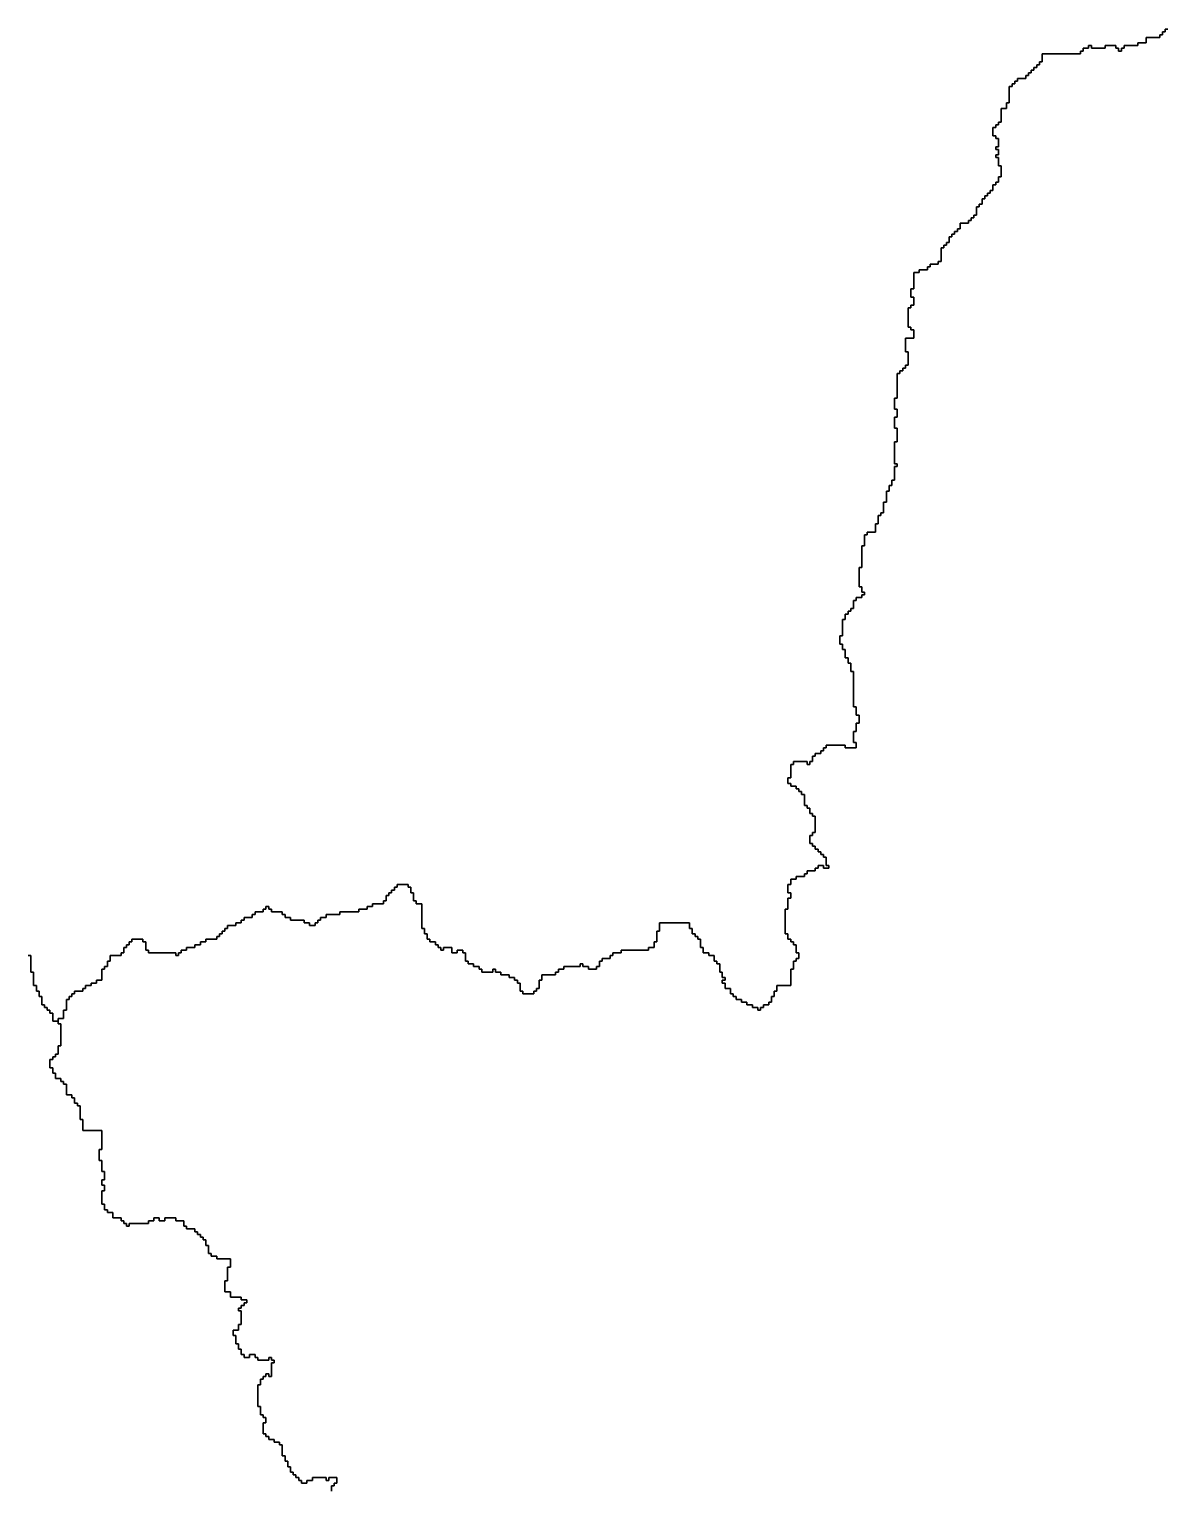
# Model space of a CAD drawing. Header units: inches. Extents: x -98695 to 376223, y 1122520 to 1501782.
# Drawn here: x -63456 to -50605, y 1395203 to 1411678 of the extents above; entities that cross this region are included whole.
import ezdxf

# ---------------------------------------------------------------- set-up
doc = ezdxf.new("R2010")
doc.units = ezdxf.units.IN
doc.header["$MEASUREMENT"] = 0
doc.layers.add('subs1', color=7, linetype='Continuous', true_color=0xc8dcf7)

msp = doc.modelspace()

# ---------------------------------------------------------------- linework, layer by layer
at = {"layer": 'subs1'}
msp.add_lwpolyline([(-63468, 1401221), (-63437, 1401221), (-63437, 1401036), (-63406, 1401036), (-63406, 1400882), (-63375, 1400882), (-63375, 1400820), (-63344, 1400820), (-63344, 1400758), (-63314, 1400758), (-63314, 1400666), (-63283, 1400666), (-63283, 1400635), (-63252, 1400635), (-63252, 1400604), (-63221, 1400604), (-63221, 1400573), (-63190, 1400573), (-63190, 1400481), (-63128, 1400481), (-63128, 1400450), (-63098, 1400450), (-63098, 1400203), (-63128, 1400203), (-63128, 1400110), (-63159, 1400110), (-63159, 1400079), (-63190, 1400079), (-63190, 1400049), (-63221, 1400049), (-63221, 1399956), (-63190, 1399956), (-63190, 1399894), (-63159, 1399894), (-63159, 1399833), (-63098, 1399833), (-63098, 1399802), (-63067, 1399802), (-63067, 1399771), (-63036, 1399771), (-63036, 1399648), (-62974, 1399648), (-62974, 1399617), (-62943, 1399617), (-62943, 1399555), (-62912, 1399555), (-62912, 1399524), (-62882, 1399524), (-62882, 1399370), (-62851, 1399370), (-62851, 1399247), (-62635, 1399247), (-62635, 1399031), (-62666, 1399031), (-62666, 1398907), (-62635, 1398907), (-62635, 1398784), (-62604, 1398784), (-62604, 1398691), (-62635, 1398691), (-62635, 1398630), (-62604, 1398630), (-62604, 1398568), (-62635, 1398568), (-62635, 1398414), (-62604, 1398414), (-62604, 1398352), (-62573, 1398352), (-62573, 1398321), (-62511, 1398321), (-62511, 1398260), (-62419, 1398260), (-62419, 1398229), (-62388, 1398229), (-62388, 1398198), (-62357, 1398198), (-62357, 1398167), (-62326, 1398167), (-62326, 1398198), (-62110, 1398198), (-62110, 1398229), (-62049, 1398229), (-62049, 1398260), (-61987, 1398260), (-61987, 1398229), (-61925, 1398229), (-61925, 1398260), (-61802, 1398260), (-61802, 1398229), (-61709, 1398229), (-61709, 1398167), (-61679, 1398167), (-61679, 1398136), (-61586, 1398136), (-61586, 1398105), (-61555, 1398105), (-61555, 1398074), (-61524, 1398074), (-61524, 1398044), (-61494, 1398044), (-61494, 1398013), (-61463, 1398013), (-61463, 1397951), (-61432, 1397951), (-61432, 1397859), (-61401, 1397859), (-61401, 1397828), (-61339, 1397828), (-61339, 1397797), (-61185, 1397797), (-61185, 1397704), (-61216, 1397704), (-61216, 1397550), (-61247, 1397550), (-61247, 1397427), (-61185, 1397427), (-61185, 1397365), (-61062, 1397365), (-61062, 1397334), (-61000, 1397334), (-61000, 1397303), (-61031, 1397303), (-61031, 1397272), (-61062, 1397272), (-61062, 1397242), (-61093, 1397242), (-61093, 1397211), (-61062, 1397211), (-61062, 1397057), (-61093, 1397057), (-61093, 1396995), (-61154, 1396995), (-61154, 1396933), (-61123, 1396933), (-61123, 1396841), (-61093, 1396841), (-61093, 1396779), (-61062, 1396779), (-61062, 1396717), (-61031, 1396717), (-61031, 1396686), (-60969, 1396686), (-60969, 1396717), (-60907, 1396717), (-60907, 1396686), (-60877, 1396686), (-60877, 1396655), (-60753, 1396655), (-60753, 1396686), (-60722, 1396686), (-60722, 1396655), (-60692, 1396655), (-60692, 1396625), (-60722, 1396625), (-60722, 1396470), (-60753, 1396470), (-60753, 1396501), (-60784, 1396501), (-60784, 1396470), (-60815, 1396470), (-60815, 1396440), (-60846, 1396440), (-60846, 1396378), (-60877, 1396378), (-60877, 1396131), (-60846, 1396131), (-60846, 1396039), (-60815, 1396039), (-60815, 1396008), (-60784, 1396008), (-60784, 1395946), (-60815, 1395946), (-60815, 1395823), (-60784, 1395823), (-60784, 1395792), (-60753, 1395792), (-60753, 1395761), (-60692, 1395761), (-60692, 1395730), (-60630, 1395730), (-60630, 1395699), (-60599, 1395699), (-60599, 1395576), (-60568, 1395576), (-60568, 1395514), (-60537, 1395514), (-60537, 1395452), (-60506, 1395452), (-60506, 1395391), (-60476, 1395391), (-60476, 1395360), (-60445, 1395360), (-60445, 1395329), (-60414, 1395329), (-60414, 1395298), (-60383, 1395298), (-60383, 1395267), (-60321, 1395267), (-60321, 1395298), (-60260, 1395298), (-60260, 1395329), (-60105, 1395329), (-60105, 1395298), (-60075, 1395298), (-60075, 1395329), (-59982, 1395329), (-59982, 1395267), (-60013, 1395267), (-60013, 1395237), (-60044, 1395237), (-60044, 1395175)], dxfattribs=at)
for points in [[(-50605, 1411678, 0), (-50635, 1411678, 0), (-50635, 1411647, 0), (-50666, 1411647, 0), (-50666, 1411616, 0), (-50697, 1411616, 0), (-50697, 1411585, 0), (-50851, 1411585, 0), (-50851, 1411524, 0), (-50944, 1411524, 0), (-50944, 1411493, 0), (-51098, 1411493, 0), (-51098, 1411462, 0), (-51129, 1411462, 0), (-51129, 1411431, 0), (-51160, 1411431, 0), (-51160, 1411462, 0), (-51191, 1411462, 0), (-51191, 1411493, 0), (-51314, 1411493, 0), (-51314, 1411462, 0), (-51468, 1411462, 0), (-51468, 1411493, 0), (-51499, 1411493, 0), (-51499, 1411462, 0), (-51561, 1411462, 0), (-51561, 1411431, 0), (-51592, 1411431, 0), (-51592, 1411400, 0), (-52024, 1411400, 0), (-52024, 1411308, 0), (-52054, 1411308, 0), (-52054, 1411277, 0), (-52085, 1411277, 0), (-52085, 1411246, 0), (-52116, 1411246, 0), (-52116, 1411215, 0), (-52147, 1411215, 0), (-52147, 1411184, 0), (-52178, 1411184, 0), (-52178, 1411154, 0), (-52209, 1411154, 0), (-52209, 1411123, 0), (-52301, 1411123, 0), (-52301, 1411092, 0), (-52332, 1411092, 0), (-52332, 1411061, 0), (-52363, 1411061, 0), (-52363, 1411030, 0), (-52394, 1411030, 0), (-52394, 1410845, 0), (-52425, 1410845, 0), (-52425, 1410783, 0), (-52486, 1410783, 0), (-52486, 1410629, 0), (-52517, 1410629, 0), (-52517, 1410598, 0), (-52548, 1410598, 0), (-52548, 1410567, 0), (-52579, 1410567, 0), (-52579, 1410475, 0), (-52548, 1410475, 0), (-52548, 1410444, 0), (-52517, 1410444, 0), (-52517, 1410351, 0), (-52548, 1410351, 0), (-52548, 1410321, 0), (-52517, 1410321, 0), (-52517, 1410259, 0), (-52548, 1410259, 0), (-52548, 1410228, 0), (-52517, 1410228, 0), (-52517, 1410136, 0), (-52486, 1410136, 0), (-52486, 1410012, 0), (-52517, 1410012, 0), (-52517, 1409950, 0), (-52548, 1409950, 0), (-52548, 1409920, 0), (-52579, 1409920, 0), (-52579, 1409858, 0), (-52610, 1409858, 0), (-52610, 1409827, 0), (-52640, 1409827, 0), (-52640, 1409796, 0), (-52671, 1409796, 0), (-52671, 1409765, 0), (-52702, 1409765, 0), (-52702, 1409704, 0), (-52733, 1409704, 0), (-52733, 1409673, 0), (-52764, 1409673, 0), (-52764, 1409580, 0), (-52795, 1409580, 0), (-52795, 1409549, 0), (-52826, 1409549, 0), (-52826, 1409519, 0), (-52856, 1409519, 0), (-52856, 1409488, 0), (-52949, 1409488, 0), (-52949, 1409426, 0), (-52980, 1409426, 0), (-52980, 1409395, 0), (-53011, 1409395, 0), (-53011, 1409364, 0), (-53042, 1409364, 0), (-53042, 1409334, 0), (-53072, 1409334, 0), (-53072, 1409272, 0), (-53103, 1409272, 0), (-53103, 1409241, 0), (-53134, 1409241, 0), (-53134, 1409210, 0), (-53165, 1409210, 0), (-53165, 1409056, 0), (-53196, 1409056, 0), (-53196, 1409025, 0), (-53288, 1409025, 0), (-53288, 1408994, 0), (-53319, 1408994, 0), (-53319, 1408963, 0), (-53412, 1408963, 0), (-53412, 1408933, 0), (-53473, 1408933, 0), (-53473, 1408747, 0), (-53504, 1408747, 0), (-53504, 1408655, 0), (-53473, 1408655, 0), (-53473, 1408562, 0), (-53504, 1408562, 0), (-53504, 1408532, 0), (-53535, 1408532, 0), (-53535, 1408316, 0), (-53504, 1408316, 0), (-53504, 1408285, 0), (-53473, 1408285, 0), (-53473, 1408192, 0), (-53566, 1408192, 0), (-53566, 1408038, 0), (-53535, 1408038, 0), (-53535, 1407884, 0), (-53566, 1407884, 0), (-53566, 1407853, 0), (-53597, 1407853, 0), (-53597, 1407822, 0), (-53628, 1407822, 0), (-53628, 1407791, 0), (-53658, 1407791, 0), (-53658, 1407514, 0), (-53689, 1407514, 0), (-53689, 1407390, 0), (-53658, 1407390, 0), (-53658, 1407298, 0), (-53689, 1407298, 0), (-53689, 1407174, 0), (-53658, 1407174, 0), (-53658, 1407020, 0), (-53689, 1407020, 0), (-53689, 1406773, 0), (-53658, 1406773, 0), (-53658, 1406742, 0), (-53689, 1406742, 0), (-53689, 1406588, 0), (-53720, 1406588, 0), (-53720, 1406526, 0), (-53751, 1406526, 0), (-53751, 1406465, 0), (-53782, 1406465, 0), (-53782, 1406341, 0), (-53813, 1406341, 0), (-53813, 1406218, 0), (-53844, 1406218, 0), (-53844, 1406187, 0), (-53874, 1406187, 0), (-53874, 1406095, 0), (-53905, 1406095, 0), (-53905, 1406002, 0), (-53998, 1406002, 0), (-53998, 1405971, 0), (-54029, 1405971, 0), (-54029, 1405848, 0), (-54059, 1405848, 0), (-54059, 1405601, 0), (-54090, 1405601, 0), (-54090, 1405385, 0), (-54059, 1405385, 0), (-54059, 1405323, 0), (-54029, 1405323, 0), (-54029, 1405293, 0), (-54059, 1405293, 0), (-54059, 1405262, 0), (-54121, 1405262, 0), (-54121, 1405231, 0), (-54152, 1405231, 0), (-54152, 1405138, 0), (-54183, 1405138, 0), (-54183, 1405108, 0), (-54214, 1405108, 0), (-54214, 1405077, 0), (-54245, 1405077, 0), (-54245, 1405015, 0), (-54275, 1405015, 0), (-54275, 1404830, 0), (-54306, 1404830, 0), (-54306, 1404737, 0), (-54275, 1404737, 0), (-54275, 1404676, 0), (-54245, 1404676, 0), (-54245, 1404583, 0), (-54214, 1404583, 0), (-54214, 1404521, 0), (-54183, 1404521, 0), (-54183, 1404429, 0), (-54152, 1404429, 0), (-54152, 1404028, 0), (-54121, 1404028, 0), (-54121, 1403935, 0), (-54090, 1403935, 0), (-54090, 1403843, 0), (-54121, 1403843, 0), (-54121, 1403750, 0), (-54152, 1403750, 0), (-54152, 1403627, 0), (-54121, 1403627, 0), (-54121, 1403565, 0), (-54245, 1403565, 0), (-54245, 1403596, 0), (-54460, 1403596, 0), (-54460, 1403565, 0), (-54491, 1403565, 0), (-54491, 1403534, 0), (-54522, 1403534, 0), (-54522, 1403503, 0), (-54584, 1403503, 0), (-54584, 1403473, 0), (-54615, 1403473, 0), (-54615, 1403411, 0), (-54646, 1403411, 0), (-54646, 1403380, 0), (-54676, 1403380, 0), (-54676, 1403411, 0), (-54831, 1403411, 0), (-54831, 1403380, 0), (-54861, 1403380, 0), (-54861, 1403226, 0), (-54892, 1403226, 0), (-54892, 1403164, 0), (-54861, 1403164, 0), (-54861, 1403133, 0), (-54800, 1403133, 0), (-54800, 1403102, 0), (-54769, 1403102, 0), (-54769, 1403072, 0), (-54738, 1403072, 0), (-54738, 1403041, 0), (-54707, 1403041, 0), (-54707, 1402917, 0), (-54676, 1402917, 0), (-54676, 1402887, 0), (-54646, 1402887, 0), (-54646, 1402825, 0), (-54615, 1402825, 0), (-54615, 1402794, 0), (-54584, 1402794, 0), (-54584, 1402609, 0), (-54615, 1402609, 0), (-54615, 1402578, 0), (-54646, 1402578, 0), (-54646, 1402486, 0), (-54615, 1402486, 0), (-54615, 1402455, 0), (-54584, 1402455, 0), (-54584, 1402424, 0), (-54553, 1402424, 0), (-54553, 1402393, 0), (-54522, 1402393, 0), (-54522, 1402362, 0), (-54491, 1402362, 0), (-54491, 1402331, 0), (-54460, 1402331, 0), (-54460, 1402239, 0), (-54430, 1402239, 0), (-54430, 1402208, 0), (-54491, 1402208, 0), (-54491, 1402239, 0), (-54553, 1402239, 0), (-54553, 1402208, 0), (-54584, 1402208, 0), (-54584, 1402177, 0), (-54676, 1402177, 0), (-54676, 1402146, 0), (-54707, 1402146, 0), (-54707, 1402115, 0), (-54800, 1402115, 0), (-54800, 1402085, 0), (-54861, 1402085, 0), (-54861, 1402023, 0), (-54892, 1402023, 0), (-54892, 1401930, 0), (-54861, 1401930, 0), (-54861, 1401869, 0), (-54892, 1401869, 0), (-54892, 1401745, 0), (-54923, 1401745, 0), (-54923, 1401468, 0), (-54892, 1401468, 0), (-54892, 1401406, 0), (-54861, 1401406, 0), (-54861, 1401375, 0), (-54831, 1401375, 0), (-54831, 1401344, 0), (-54800, 1401344, 0), (-54800, 1401252, 0), (-54769, 1401252, 0), (-54769, 1401190, 0), (-54800, 1401190, 0), (-54800, 1401159, 0), (-54831, 1401159, 0), (-54831, 1401067, 0), (-54861, 1401067, 0), (-54861, 1400882, 0), (-55016, 1400882, 0), (-55016, 1400820, 0), (-55047, 1400820, 0), (-55047, 1400758, 0), (-55077, 1400758, 0), (-55077, 1400696, 0), (-55108, 1400696, 0), (-55108, 1400666, 0), (-55170, 1400666, 0), (-55170, 1400635, 0), (-55201, 1400635, 0), (-55201, 1400604, 0), (-55232, 1400604, 0), (-55232, 1400635, 0), (-55293, 1400635, 0), (-55293, 1400666, 0), (-55355, 1400666, 0), (-55355, 1400696, 0), (-55417, 1400696, 0), (-55417, 1400727, 0), (-55478, 1400727, 0), (-55478, 1400758, 0), (-55509, 1400758, 0), (-55509, 1400789, 0), (-55540, 1400789, 0), (-55540, 1400851, 0), (-55602, 1400851, 0), (-55602, 1400912, 0), (-55633, 1400912, 0), (-55633, 1400943, 0), (-55602, 1400943, 0), (-55602, 1400974, 0), (-55633, 1400974, 0), (-55633, 1401036, 0), (-55663, 1401036, 0), (-55663, 1401128, 0), (-55694, 1401128, 0), (-55694, 1401159, 0), (-55725, 1401159, 0), (-55725, 1401221, 0), (-55787, 1401221, 0), (-55787, 1401252, 0), (-55849, 1401252, 0), (-55849, 1401313, 0), (-55879, 1401313, 0), (-55879, 1401406, 0), (-55910, 1401406, 0), (-55910, 1401437, 0), (-55941, 1401437, 0), (-55941, 1401468, 0), (-55972, 1401468, 0), (-55972, 1401529, 0), (-56003, 1401529, 0), (-56003, 1401591, 0), (-56342, 1401591, 0), (-56342, 1401498, 0), (-56373, 1401498, 0), (-56373, 1401375, 0), (-56404, 1401375, 0), (-56404, 1401313, 0), (-56466, 1401313, 0), (-56466, 1401283, 0), (-56774, 1401283, 0), (-56774, 1401252, 0), (-56867, 1401252, 0), (-56867, 1401221, 0), (-56897, 1401221, 0), (-56897, 1401190, 0), (-56990, 1401190, 0), (-56990, 1401159, 0), (-57021, 1401159, 0), (-57021, 1401097, 0), (-57052, 1401097, 0), (-57052, 1401067, 0), (-57144, 1401067, 0), (-57144, 1401097, 0), (-57206, 1401097, 0), (-57206, 1401128, 0), (-57237, 1401128, 0), (-57237, 1401097, 0), (-57422, 1401097, 0), (-57422, 1401067, 0), (-57483, 1401067, 0), (-57483, 1401036, 0), (-57514, 1401036, 0), (-57514, 1401005, 0), (-57669, 1401005, 0), (-57669, 1400943, 0), (-57699, 1400943, 0), (-57699, 1400851, 0), (-57730, 1400851, 0), (-57730, 1400820, 0), (-57761, 1400820, 0), (-57761, 1400789, 0), (-57884, 1400789, 0), (-57884, 1400820, 0), (-57915, 1400820, 0), (-57915, 1400912, 0), (-57946, 1400912, 0), (-57946, 1400943, 0), (-57977, 1400943, 0), (-57977, 1400974, 0), (-58039, 1400974, 0), (-58039, 1401005, 0), (-58131, 1401005, 0), (-58131, 1401036, 0), (-58193, 1401036, 0), (-58193, 1401067, 0), (-58224, 1401067, 0), (-58224, 1401036, 0), (-58347, 1401036, 0), (-58347, 1401067, 0), (-58378, 1401067, 0), (-58378, 1401097, 0), (-58440, 1401097, 0), (-58440, 1401128, 0), (-58501, 1401128, 0), (-58501, 1401159, 0), (-58532, 1401159, 0), (-58532, 1401252, 0), (-58563, 1401252, 0), (-58563, 1401283, 0), (-58625, 1401283, 0), (-58625, 1401252, 0), (-58686, 1401252, 0), (-58686, 1401313, 0), (-58779, 1401313, 0), (-58779, 1401283, 0), (-58810, 1401283, 0), (-58810, 1401313, 0), (-58841, 1401313, 0), (-58841, 1401344, 0), (-58872, 1401344, 0), (-58872, 1401375, 0), (-58933, 1401375, 0), (-58933, 1401406, 0), (-58964, 1401406, 0), (-58964, 1401468, 0), (-58995, 1401468, 0), (-58995, 1401529, 0), (-59026, 1401529, 0), (-59026, 1401807, 0), (-59087, 1401807, 0), (-59087, 1401838, 0), (-59118, 1401838, 0), (-59118, 1401930, 0), (-59149, 1401930, 0), (-59149, 1401992, 0), (-59180, 1401992, 0), (-59180, 1402023, 0), (-59303, 1402023, 0), (-59303, 1401992, 0), (-59334, 1401992, 0), (-59334, 1401961, 0), (-59365, 1401961, 0), (-59365, 1401930, 0), (-59396, 1401930, 0), (-59396, 1401899, 0), (-59427, 1401899, 0), (-59427, 1401838, 0), (-59458, 1401838, 0), (-59458, 1401807, 0), (-59581, 1401807, 0), (-59581, 1401776, 0), (-59643, 1401776, 0), (-59643, 1401745, 0), (-59735, 1401745, 0), (-59735, 1401714, 0), (-59951, 1401714, 0), (-59951, 1401684, 0), (-60105, 1401684, 0), (-60105, 1401653, 0), (-60167, 1401653, 0), (-60167, 1401622, 0), (-60198, 1401622, 0), (-60198, 1401591, 0), (-60229, 1401591, 0), (-60229, 1401560, 0), (-60291, 1401560, 0), (-60291, 1401591, 0), (-60352, 1401591, 0), (-60352, 1401622, 0), (-60506, 1401622, 0), (-60506, 1401653, 0), (-60568, 1401653, 0), (-60568, 1401684, 0), (-60599, 1401684, 0), (-60599, 1401714, 0), (-60722, 1401714, 0), (-60722, 1401745, 0), (-60753, 1401745, 0), (-60753, 1401776, 0), (-60784, 1401776, 0), (-60784, 1401745, 0), (-60815, 1401745, 0), (-60815, 1401714, 0), (-60907, 1401714, 0), (-60907, 1401684, 0), (-60938, 1401684, 0), (-60938, 1401653, 0), (-61031, 1401653, 0), (-61031, 1401622, 0), (-61062, 1401622, 0), (-61062, 1401591, 0), (-61123, 1401591, 0), (-61123, 1401560, 0), (-61216, 1401560, 0), (-61216, 1401529, 0), (-61247, 1401529, 0), (-61247, 1401498, 0), (-61278, 1401498, 0), (-61278, 1401468, 0), (-61308, 1401468, 0), (-61308, 1401437, 0), (-61339, 1401437, 0), (-61339, 1401406, 0), (-61463, 1401406, 0), (-61463, 1401375, 0), (-61524, 1401375, 0), (-61524, 1401344, 0), (-61586, 1401344, 0), (-61586, 1401313, 0), (-61679, 1401313, 0), (-61679, 1401283, 0), (-61740, 1401283, 0), (-61740, 1401252, 0), (-61771, 1401252, 0), (-61771, 1401221, 0), (-61802, 1401221, 0), (-61802, 1401252, 0), (-62110, 1401252, 0), (-62110, 1401283, 0), (-62141, 1401283, 0), (-62141, 1401375, 0), (-62172, 1401375, 0), (-62172, 1401406, 0), (-62296, 1401406, 0), (-62296, 1401375, 0), (-62326, 1401375, 0), (-62326, 1401344, 0), (-62357, 1401344, 0), (-62357, 1401313, 0), (-62388, 1401313, 0), (-62388, 1401252, 0), (-62419, 1401252, 0), (-62419, 1401221, 0), (-62542, 1401221, 0), (-62542, 1401159, 0), (-62573, 1401159, 0), (-62573, 1401097, 0), (-62604, 1401097, 0), (-62604, 1401067, 0), (-62635, 1401067, 0), (-62635, 1400943, 0), (-62697, 1400943, 0), (-62697, 1400912, 0), (-62758, 1400912, 0), (-62758, 1400882, 0), (-62820, 1400882, 0), (-62820, 1400851, 0), (-62851, 1400851, 0), (-62851, 1400820, 0), (-62943, 1400820, 0), (-62943, 1400789, 0), (-62974, 1400789, 0), (-62974, 1400758, 0), (-63005, 1400758, 0), (-63005, 1400727, 0), (-63036, 1400727, 0), (-63036, 1400604, 0), (-63067, 1400604, 0), (-63067, 1400511, 0), (-63128, 1400511, 0), (-63128, 1400481, 0), (-63190, 1400481, 0), (-63190, 1400573, 0), (-63221, 1400573, 0), (-63221, 1400604, 0), (-63252, 1400604, 0), (-63252, 1400635, 0), (-63283, 1400635, 0), (-63283, 1400666, 0), (-63314, 1400666, 0), (-63314, 1400758, 0), (-63344, 1400758, 0), (-63344, 1400820, 0), (-63375, 1400820, 0), (-63375, 1400882, 0), (-63406, 1400882, 0), (-63406, 1401036, 0), (-63437, 1401036, 0), (-63437, 1401221, 0), (-63468, 1401221, 0)], [(-60044, 1395175, 0), (-60044, 1395237, 0), (-60013, 1395237, 0), (-60013, 1395267, 0), (-59982, 1395267, 0), (-59982, 1395329, 0), (-60075, 1395329, 0), (-60075, 1395298, 0), (-60105, 1395298, 0), (-60105, 1395329, 0), (-60260, 1395329, 0), (-60260, 1395298, 0), (-60321, 1395298, 0), (-60321, 1395267, 0), (-60383, 1395267, 0), (-60383, 1395298, 0), (-60414, 1395298, 0), (-60414, 1395329, 0), (-60445, 1395329, 0), (-60445, 1395360, 0), (-60476, 1395360, 0), (-60476, 1395391, 0), (-60506, 1395391, 0), (-60506, 1395452, 0), (-60537, 1395452, 0), (-60537, 1395514, 0), (-60568, 1395514, 0), (-60568, 1395576, 0), (-60599, 1395576, 0), (-60599, 1395699, 0), (-60630, 1395699, 0), (-60630, 1395730, 0), (-60692, 1395730, 0), (-60692, 1395761, 0), (-60753, 1395761, 0), (-60753, 1395792, 0), (-60784, 1395792, 0), (-60784, 1395823, 0), (-60815, 1395823, 0), (-60815, 1395946, 0), (-60784, 1395946, 0), (-60784, 1396008, 0), (-60815, 1396008, 0), (-60815, 1396039, 0), (-60846, 1396039, 0), (-60846, 1396131, 0), (-60877, 1396131, 0), (-60877, 1396378, 0), (-60846, 1396378, 0), (-60846, 1396440, 0), (-60815, 1396440, 0), (-60815, 1396470, 0), (-60784, 1396470, 0), (-60784, 1396501, 0), (-60753, 1396501, 0), (-60753, 1396470, 0), (-60722, 1396470, 0), (-60722, 1396625, 0), (-60692, 1396625, 0), (-60692, 1396655, 0), (-60722, 1396655, 0), (-60722, 1396686, 0), (-60753, 1396686, 0), (-60753, 1396655, 0), (-60877, 1396655, 0), (-60877, 1396686, 0), (-60907, 1396686, 0), (-60907, 1396717, 0), (-60969, 1396717, 0), (-60969, 1396686, 0), (-61031, 1396686, 0), (-61031, 1396717, 0), (-61062, 1396717, 0), (-61062, 1396779, 0), (-61093, 1396779, 0), (-61093, 1396841, 0), (-61123, 1396841, 0), (-61123, 1396933, 0), (-61154, 1396933, 0), (-61154, 1396995, 0), (-61093, 1396995, 0), (-61093, 1397057, 0), (-61062, 1397057, 0), (-61062, 1397211, 0), (-61093, 1397211, 0), (-61093, 1397242, 0), (-61062, 1397242, 0), (-61062, 1397272, 0), (-61031, 1397272, 0), (-61031, 1397303, 0), (-61000, 1397303, 0), (-61000, 1397334, 0), (-61062, 1397334, 0), (-61062, 1397365, 0), (-61185, 1397365, 0), (-61185, 1397427, 0), (-61247, 1397427, 0), (-61247, 1397550, 0), (-61216, 1397550, 0), (-61216, 1397704, 0), (-61185, 1397704, 0), (-61185, 1397797, 0), (-61339, 1397797, 0), (-61339, 1397828, 0), (-61401, 1397828, 0), (-61401, 1397859, 0), (-61432, 1397859, 0), (-61432, 1397951, 0), (-61463, 1397951, 0), (-61463, 1398013, 0), (-61494, 1398013, 0), (-61494, 1398044, 0), (-61524, 1398044, 0), (-61524, 1398074, 0), (-61555, 1398074, 0), (-61555, 1398105, 0), (-61586, 1398105, 0), (-61586, 1398136, 0), (-61679, 1398136, 0), (-61679, 1398167, 0), (-61709, 1398167, 0), (-61709, 1398229, 0), (-61802, 1398229, 0), (-61802, 1398260, 0), (-61925, 1398260, 0), (-61925, 1398229, 0), (-61987, 1398229, 0), (-61987, 1398260, 0), (-62049, 1398260, 0), (-62049, 1398229, 0), (-62110, 1398229, 0), (-62110, 1398198, 0), (-62326, 1398198, 0), (-62326, 1398167, 0), (-62357, 1398167, 0), (-62357, 1398198, 0), (-62388, 1398198, 0), (-62388, 1398229, 0), (-62419, 1398229, 0), (-62419, 1398260, 0), (-62511, 1398260, 0), (-62511, 1398321, 0), (-62573, 1398321, 0), (-62573, 1398352, 0), (-62604, 1398352, 0), (-62604, 1398414, 0), (-62635, 1398414, 0), (-62635, 1398568, 0), (-62604, 1398568, 0), (-62604, 1398630, 0), (-62635, 1398630, 0), (-62635, 1398691, 0), (-62604, 1398691, 0), (-62604, 1398784, 0), (-62635, 1398784, 0), (-62635, 1398907, 0), (-62666, 1398907, 0), (-62666, 1399031, 0), (-62635, 1399031, 0), (-62635, 1399247, 0), (-62851, 1399247, 0), (-62851, 1399370, 0), (-62882, 1399370, 0), (-62882, 1399524, 0), (-62912, 1399524, 0), (-62912, 1399555, 0), (-62943, 1399555, 0), (-62943, 1399617, 0), (-62974, 1399617, 0), (-62974, 1399648, 0), (-63036, 1399648, 0), (-63036, 1399771, 0), (-63067, 1399771, 0), (-63067, 1399802, 0), (-63098, 1399802, 0), (-63098, 1399833, 0), (-63159, 1399833, 0), (-63159, 1399894, 0), (-63190, 1399894, 0), (-63190, 1399956, 0), (-63221, 1399956, 0), (-63221, 1400049, 0), (-63190, 1400049, 0), (-63190, 1400079, 0), (-63159, 1400079, 0), (-63159, 1400110, 0), (-63128, 1400110, 0), (-63128, 1400203, 0), (-63098, 1400203, 0), (-63098, 1400450, 0), (-63128, 1400450, 0), (-63128, 1400481, 0), (-63128, 1400511, 0), (-63067, 1400511, 0), (-63067, 1400604, 0), (-63036, 1400604, 0), (-63036, 1400727, 0), (-63005, 1400727, 0), (-63005, 1400758, 0), (-62974, 1400758, 0), (-62974, 1400789, 0), (-62943, 1400789, 0), (-62943, 1400820, 0), (-62851, 1400820, 0), (-62851, 1400851, 0), (-62820, 1400851, 0), (-62820, 1400882, 0), (-62758, 1400882, 0), (-62758, 1400912, 0), (-62697, 1400912, 0), (-62697, 1400943, 0), (-62635, 1400943, 0), (-62635, 1401067, 0), (-62604, 1401067, 0), (-62604, 1401097, 0), (-62573, 1401097, 0), (-62573, 1401159, 0), (-62542, 1401159, 0), (-62542, 1401221, 0), (-62419, 1401221, 0), (-62419, 1401252, 0), (-62388, 1401252, 0), (-62388, 1401313, 0), (-62357, 1401313, 0), (-62357, 1401344, 0), (-62326, 1401344, 0), (-62326, 1401375, 0), (-62296, 1401375, 0), (-62296, 1401406, 0), (-62172, 1401406, 0), (-62172, 1401375, 0), (-62141, 1401375, 0), (-62141, 1401283, 0), (-62110, 1401283, 0), (-62110, 1401252, 0), (-61802, 1401252, 0), (-61802, 1401221, 0), (-61771, 1401221, 0), (-61771, 1401252, 0), (-61740, 1401252, 0), (-61740, 1401283, 0), (-61679, 1401283, 0), (-61679, 1401313, 0), (-61586, 1401313, 0), (-61586, 1401344, 0), (-61524, 1401344, 0), (-61524, 1401375, 0), (-61463, 1401375, 0), (-61463, 1401406, 0), (-61339, 1401406, 0), (-61339, 1401437, 0), (-61308, 1401437, 0), (-61308, 1401468, 0), (-61278, 1401468, 0), (-61278, 1401498, 0), (-61247, 1401498, 0), (-61247, 1401529, 0), (-61216, 1401529, 0), (-61216, 1401560, 0), (-61123, 1401560, 0), (-61123, 1401591, 0), (-61062, 1401591, 0), (-61062, 1401622, 0), (-61031, 1401622, 0), (-61031, 1401653, 0), (-60938, 1401653, 0), (-60938, 1401684, 0), (-60907, 1401684, 0), (-60907, 1401714, 0), (-60815, 1401714, 0), (-60815, 1401745, 0), (-60784, 1401745, 0), (-60784, 1401776, 0), (-60753, 1401776, 0), (-60753, 1401745, 0), (-60722, 1401745, 0), (-60722, 1401714, 0), (-60599, 1401714, 0), (-60599, 1401684, 0), (-60568, 1401684, 0), (-60568, 1401653, 0), (-60506, 1401653, 0), (-60506, 1401622, 0), (-60352, 1401622, 0), (-60352, 1401591, 0), (-60291, 1401591, 0), (-60291, 1401560, 0), (-60229, 1401560, 0), (-60229, 1401591, 0), (-60198, 1401591, 0), (-60198, 1401622, 0), (-60167, 1401622, 0), (-60167, 1401653, 0), (-60105, 1401653, 0), (-60105, 1401684, 0), (-59951, 1401684, 0), (-59951, 1401714, 0), (-59735, 1401714, 0), (-59735, 1401745, 0), (-59643, 1401745, 0), (-59643, 1401776, 0), (-59581, 1401776, 0), (-59581, 1401807, 0), (-59458, 1401807, 0), (-59458, 1401838, 0), (-59427, 1401838, 0), (-59427, 1401899, 0), (-59396, 1401899, 0), (-59396, 1401930, 0), (-59365, 1401930, 0), (-59365, 1401961, 0), (-59334, 1401961, 0), (-59334, 1401992, 0), (-59303, 1401992, 0), (-59303, 1402023, 0), (-59180, 1402023, 0), (-59180, 1401992, 0), (-59149, 1401992, 0), (-59149, 1401930, 0), (-59118, 1401930, 0), (-59118, 1401838, 0), (-59087, 1401838, 0), (-59087, 1401807, 0), (-59026, 1401807, 0), (-59026, 1401529, 0), (-58995, 1401529, 0), (-58995, 1401468, 0), (-58964, 1401468, 0), (-58964, 1401406, 0), (-58933, 1401406, 0), (-58933, 1401375, 0), (-58872, 1401375, 0), (-58872, 1401344, 0), (-58841, 1401344, 0), (-58841, 1401313, 0), (-58810, 1401313, 0), (-58810, 1401283, 0), (-58779, 1401283, 0), (-58779, 1401313, 0), (-58686, 1401313, 0), (-58686, 1401252, 0), (-58625, 1401252, 0), (-58625, 1401283, 0), (-58563, 1401283, 0), (-58563, 1401252, 0), (-58532, 1401252, 0), (-58532, 1401159, 0), (-58501, 1401159, 0), (-58501, 1401128, 0), (-58440, 1401128, 0), (-58440, 1401097, 0), (-58378, 1401097, 0), (-58378, 1401067, 0), (-58347, 1401067, 0), (-58347, 1401036, 0), (-58224, 1401036, 0), (-58224, 1401067, 0), (-58193, 1401067, 0), (-58193, 1401036, 0), (-58131, 1401036, 0), (-58131, 1401005, 0), (-58039, 1401005, 0), (-58039, 1400974, 0), (-57977, 1400974, 0), (-57977, 1400943, 0), (-57946, 1400943, 0), (-57946, 1400912, 0), (-57915, 1400912, 0), (-57915, 1400820, 0), (-57884, 1400820, 0), (-57884, 1400789, 0), (-57761, 1400789, 0), (-57761, 1400820, 0), (-57730, 1400820, 0), (-57730, 1400851, 0), (-57699, 1400851, 0), (-57699, 1400943, 0), (-57669, 1400943, 0), (-57669, 1401005, 0), (-57514, 1401005, 0), (-57514, 1401036, 0), (-57483, 1401036, 0), (-57483, 1401067, 0), (-57422, 1401067, 0), (-57422, 1401097, 0), (-57237, 1401097, 0), (-57237, 1401128, 0), (-57206, 1401128, 0), (-57206, 1401097, 0), (-57144, 1401097, 0), (-57144, 1401067, 0), (-57052, 1401067, 0), (-57052, 1401097, 0), (-57021, 1401097, 0), (-57021, 1401159, 0), (-56990, 1401159, 0), (-56990, 1401190, 0), (-56897, 1401190, 0), (-56897, 1401221, 0), (-56867, 1401221, 0), (-56867, 1401252, 0), (-56774, 1401252, 0), (-56774, 1401283, 0), (-56466, 1401283, 0), (-56466, 1401313, 0), (-56404, 1401313, 0), (-56404, 1401375, 0), (-56373, 1401375, 0), (-56373, 1401498, 0), (-56342, 1401498, 0), (-56342, 1401591, 0), (-56003, 1401591, 0), (-56003, 1401529, 0), (-55972, 1401529, 0), (-55972, 1401468, 0), (-55941, 1401468, 0), (-55941, 1401437, 0), (-55910, 1401437, 0), (-55910, 1401406, 0), (-55879, 1401406, 0), (-55879, 1401313, 0), (-55849, 1401313, 0), (-55849, 1401252, 0), (-55787, 1401252, 0), (-55787, 1401221, 0), (-55725, 1401221, 0), (-55725, 1401159, 0), (-55694, 1401159, 0), (-55694, 1401128, 0), (-55663, 1401128, 0), (-55663, 1401036, 0), (-55633, 1401036, 0), (-55633, 1400974, 0), (-55602, 1400974, 0), (-55602, 1400943, 0), (-55633, 1400943, 0), (-55633, 1400912, 0), (-55602, 1400912, 0), (-55602, 1400851, 0), (-55540, 1400851, 0), (-55540, 1400789, 0), (-55509, 1400789, 0), (-55509, 1400758, 0), (-55478, 1400758, 0), (-55478, 1400727, 0), (-55417, 1400727, 0), (-55417, 1400696, 0), (-55355, 1400696, 0), (-55355, 1400666, 0), (-55293, 1400666, 0), (-55293, 1400635, 0), (-55232, 1400635, 0), (-55232, 1400604, 0), (-55201, 1400604, 0), (-55201, 1400635, 0), (-55170, 1400635, 0), (-55170, 1400666, 0), (-55108, 1400666, 0), (-55108, 1400696, 0), (-55077, 1400696, 0), (-55077, 1400758, 0), (-55047, 1400758, 0), (-55047, 1400820, 0), (-55016, 1400820, 0), (-55016, 1400882, 0), (-54861, 1400882, 0), (-54861, 1401067, 0), (-54831, 1401067, 0), (-54831, 1401159, 0), (-54800, 1401159, 0), (-54800, 1401190, 0), (-54769, 1401190, 0), (-54769, 1401252, 0), (-54800, 1401252, 0), (-54800, 1401344, 0), (-54831, 1401344, 0), (-54831, 1401375, 0), (-54861, 1401375, 0), (-54861, 1401406, 0), (-54892, 1401406, 0), (-54892, 1401468, 0), (-54923, 1401468, 0), (-54923, 1401745, 0), (-54892, 1401745, 0), (-54892, 1401869, 0), (-54861, 1401869, 0), (-54861, 1401930, 0), (-54892, 1401930, 0), (-54892, 1402023, 0), (-54861, 1402023, 0), (-54861, 1402085, 0), (-54800, 1402085, 0), (-54800, 1402115, 0), (-54707, 1402115, 0), (-54707, 1402146, 0), (-54676, 1402146, 0), (-54676, 1402177, 0), (-54584, 1402177, 0), (-54584, 1402208, 0), (-54553, 1402208, 0), (-54553, 1402239, 0), (-54491, 1402239, 0), (-54491, 1402208, 0), (-54430, 1402208, 0), (-54430, 1402239, 0), (-54460, 1402239, 0), (-54460, 1402331, 0), (-54491, 1402331, 0), (-54491, 1402362, 0), (-54522, 1402362, 0), (-54522, 1402393, 0), (-54553, 1402393, 0), (-54553, 1402424, 0), (-54584, 1402424, 0), (-54584, 1402455, 0), (-54615, 1402455, 0), (-54615, 1402486, 0), (-54646, 1402486, 0), (-54646, 1402578, 0), (-54615, 1402578, 0), (-54615, 1402609, 0), (-54584, 1402609, 0), (-54584, 1402794, 0), (-54615, 1402794, 0), (-54615, 1402825, 0), (-54646, 1402825, 0), (-54646, 1402887, 0), (-54676, 1402887, 0), (-54676, 1402917, 0), (-54707, 1402917, 0), (-54707, 1403041, 0), (-54738, 1403041, 0), (-54738, 1403072, 0), (-54769, 1403072, 0), (-54769, 1403102, 0), (-54800, 1403102, 0), (-54800, 1403133, 0), (-54861, 1403133, 0), (-54861, 1403164, 0), (-54892, 1403164, 0), (-54892, 1403226, 0), (-54861, 1403226, 0), (-54861, 1403380, 0), (-54831, 1403380, 0), (-54831, 1403411, 0), (-54676, 1403411, 0), (-54676, 1403380, 0), (-54646, 1403380, 0), (-54646, 1403411, 0), (-54615, 1403411, 0), (-54615, 1403473, 0), (-54584, 1403473, 0), (-54584, 1403503, 0), (-54522, 1403503, 0), (-54522, 1403534, 0), (-54491, 1403534, 0), (-54491, 1403565, 0), (-54460, 1403565, 0), (-54460, 1403596, 0), (-54245, 1403596, 0), (-54245, 1403565, 0), (-54121, 1403565, 0), (-54121, 1403627, 0), (-54152, 1403627, 0), (-54152, 1403750, 0), (-54121, 1403750, 0), (-54121, 1403843, 0), (-54090, 1403843, 0), (-54090, 1403935, 0), (-54121, 1403935, 0), (-54121, 1404028, 0), (-54152, 1404028, 0), (-54152, 1404429, 0), (-54183, 1404429, 0), (-54183, 1404521, 0), (-54214, 1404521, 0), (-54214, 1404583, 0), (-54245, 1404583, 0), (-54245, 1404676, 0), (-54275, 1404676, 0), (-54275, 1404737, 0), (-54306, 1404737, 0), (-54306, 1404830, 0), (-54275, 1404830, 0), (-54275, 1405015, 0), (-54245, 1405015, 0), (-54245, 1405077, 0), (-54214, 1405077, 0), (-54214, 1405108, 0), (-54183, 1405108, 0), (-54183, 1405138, 0), (-54152, 1405138, 0), (-54152, 1405231, 0), (-54121, 1405231, 0), (-54121, 1405262, 0), (-54059, 1405262, 0), (-54059, 1405293, 0), (-54029, 1405293, 0), (-54029, 1405323, 0), (-54059, 1405323, 0), (-54059, 1405385, 0), (-54090, 1405385, 0), (-54090, 1405601, 0), (-54059, 1405601, 0), (-54059, 1405848, 0), (-54029, 1405848, 0), (-54029, 1405971, 0), (-53998, 1405971, 0), (-53998, 1406002, 0), (-53905, 1406002, 0), (-53905, 1406095, 0), (-53874, 1406095, 0), (-53874, 1406187, 0), (-53844, 1406187, 0), (-53844, 1406218, 0), (-53813, 1406218, 0), (-53813, 1406341, 0), (-53782, 1406341, 0), (-53782, 1406465, 0), (-53751, 1406465, 0), (-53751, 1406526, 0), (-53720, 1406526, 0), (-53720, 1406588, 0), (-53689, 1406588, 0), (-53689, 1406742, 0), (-53658, 1406742, 0), (-53658, 1406773, 0), (-53689, 1406773, 0), (-53689, 1407020, 0), (-53658, 1407020, 0), (-53658, 1407174, 0), (-53689, 1407174, 0), (-53689, 1407298, 0), (-53658, 1407298, 0), (-53658, 1407390, 0), (-53689, 1407390, 0), (-53689, 1407514, 0), (-53658, 1407514, 0), (-53658, 1407791, 0), (-53628, 1407791, 0), (-53628, 1407822, 0), (-53597, 1407822, 0), (-53597, 1407853, 0), (-53566, 1407853, 0), (-53566, 1407884, 0), (-53535, 1407884, 0), (-53535, 1408038, 0), (-53566, 1408038, 0), (-53566, 1408192, 0), (-53473, 1408192, 0), (-53473, 1408285, 0), (-53504, 1408285, 0), (-53504, 1408316, 0), (-53535, 1408316, 0), (-53535, 1408532, 0), (-53504, 1408532, 0), (-53504, 1408562, 0), (-53473, 1408562, 0), (-53473, 1408655, 0), (-53504, 1408655, 0), (-53504, 1408747, 0), (-53473, 1408747, 0), (-53473, 1408933, 0), (-53412, 1408933, 0), (-53412, 1408963, 0), (-53319, 1408963, 0), (-53319, 1408994, 0), (-53288, 1408994, 0), (-53288, 1409025, 0), (-53196, 1409025, 0), (-53196, 1409056, 0), (-53165, 1409056, 0), (-53165, 1409210, 0), (-53134, 1409210, 0), (-53134, 1409241, 0), (-53103, 1409241, 0), (-53103, 1409272, 0), (-53072, 1409272, 0), (-53072, 1409334, 0), (-53042, 1409334, 0), (-53042, 1409364, 0), (-53011, 1409364, 0), (-53011, 1409395, 0), (-52980, 1409395, 0), (-52980, 1409426, 0), (-52949, 1409426, 0), (-52949, 1409488, 0), (-52856, 1409488, 0), (-52856, 1409519, 0), (-52826, 1409519, 0), (-52826, 1409549, 0), (-52795, 1409549, 0), (-52795, 1409580, 0), (-52764, 1409580, 0), (-52764, 1409673, 0), (-52733, 1409673, 0), (-52733, 1409704, 0), (-52702, 1409704, 0), (-52702, 1409765, 0), (-52671, 1409765, 0), (-52671, 1409796, 0), (-52640, 1409796, 0), (-52640, 1409827, 0), (-52610, 1409827, 0), (-52610, 1409858, 0), (-52579, 1409858, 0), (-52579, 1409920, 0), (-52548, 1409920, 0), (-52548, 1409950, 0), (-52517, 1409950, 0), (-52517, 1410012, 0), (-52486, 1410012, 0), (-52486, 1410136, 0), (-52517, 1410136, 0), (-52517, 1410228, 0), (-52548, 1410228, 0), (-52548, 1410259, 0), (-52517, 1410259, 0), (-52517, 1410321, 0), (-52548, 1410321, 0), (-52548, 1410351, 0), (-52517, 1410351, 0), (-52517, 1410444, 0), (-52548, 1410444, 0), (-52548, 1410475, 0), (-52579, 1410475, 0), (-52579, 1410567, 0), (-52548, 1410567, 0), (-52548, 1410598, 0), (-52517, 1410598, 0), (-52517, 1410629, 0), (-52486, 1410629, 0), (-52486, 1410783, 0), (-52425, 1410783, 0), (-52425, 1410845, 0), (-52394, 1410845, 0), (-52394, 1411030, 0), (-52363, 1411030, 0), (-52363, 1411061, 0), (-52332, 1411061, 0), (-52332, 1411092, 0), (-52301, 1411092, 0), (-52301, 1411123, 0), (-52209, 1411123, 0), (-52209, 1411154, 0), (-52178, 1411154, 0), (-52178, 1411184, 0), (-52147, 1411184, 0), (-52147, 1411215, 0), (-52116, 1411215, 0), (-52116, 1411246, 0), (-52085, 1411246, 0), (-52085, 1411277, 0), (-52054, 1411277, 0), (-52054, 1411308, 0), (-52024, 1411308, 0), (-52024, 1411400, 0), (-51592, 1411400, 0), (-51592, 1411431, 0), (-51561, 1411431, 0), (-51561, 1411462, 0), (-51499, 1411462, 0), (-51499, 1411493, 0), (-51468, 1411493, 0), (-51468, 1411462, 0), (-51314, 1411462, 0), (-51314, 1411493, 0), (-51191, 1411493, 0), (-51191, 1411462, 0), (-51160, 1411462, 0), (-51160, 1411431, 0), (-51129, 1411431, 0), (-51129, 1411462, 0), (-51098, 1411462, 0), (-51098, 1411493, 0), (-50944, 1411493, 0), (-50944, 1411524, 0), (-50851, 1411524, 0), (-50851, 1411585, 0), (-50697, 1411585, 0), (-50697, 1411616, 0), (-50666, 1411616, 0), (-50666, 1411647, 0), (-50635, 1411647, 0), (-50635, 1411678, 0), (-50605, 1411678, 0)]]:
    msp.add_polyline3d(points, dxfattribs=at)

doc.saveas('drawing.dxf')
